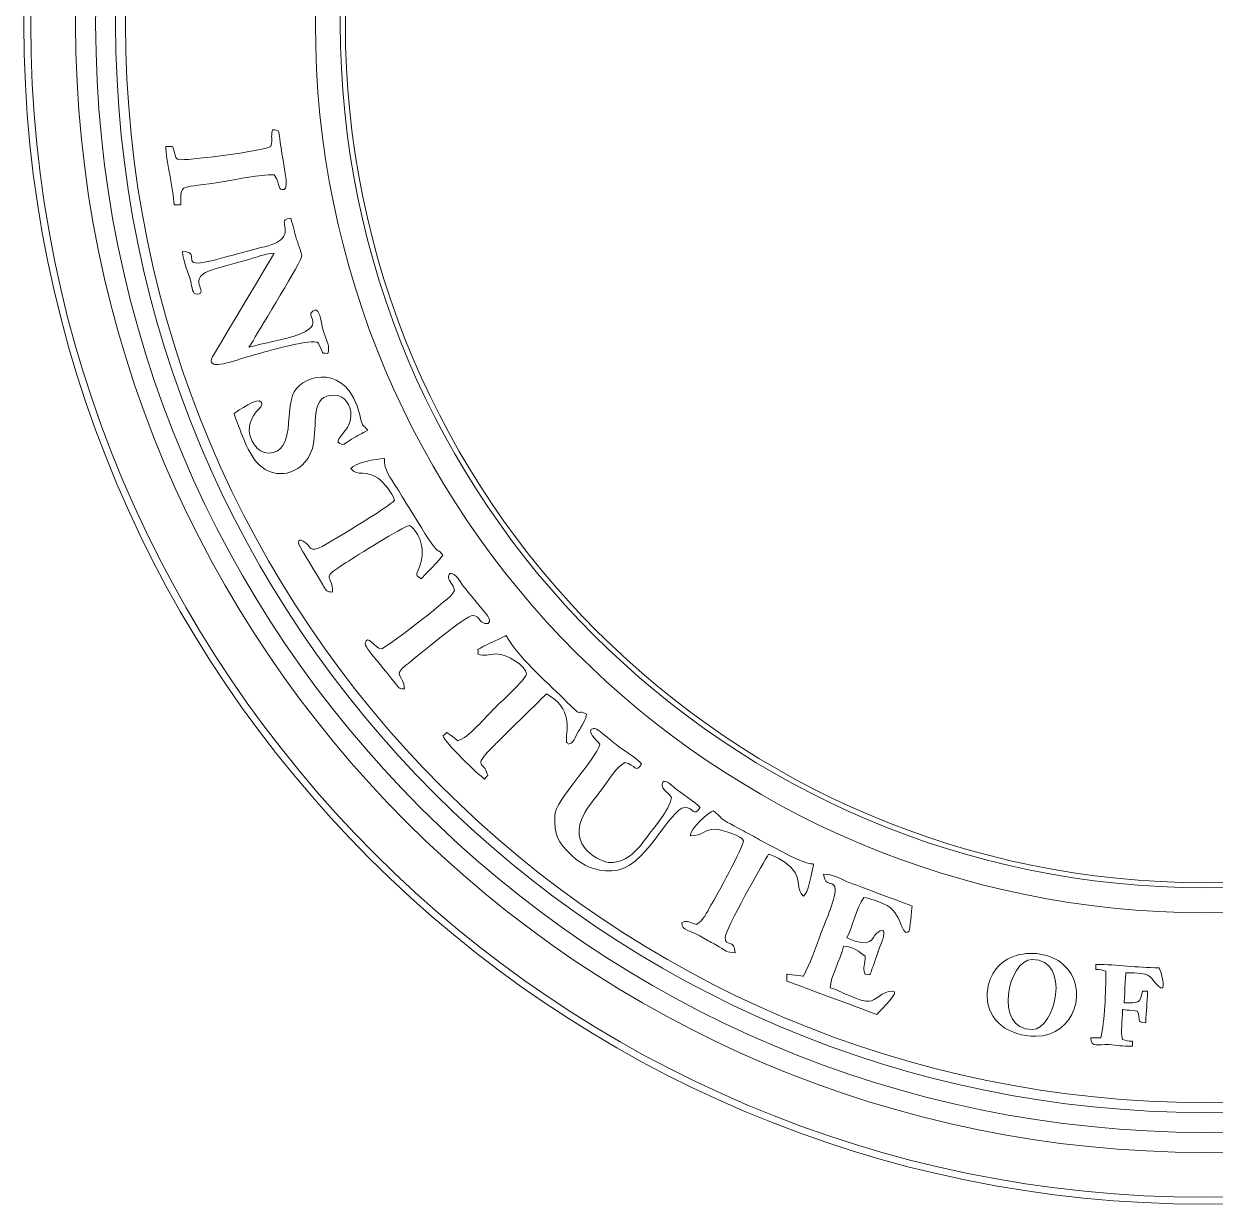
# Model space of a CAD drawing. Header units: inches. Extents: x 6 to 146, y 0 to 34.
# Drawn here: x 56.6 to 72.89, y 1.41 to 17.55 of the extents above; entities that cross this region are included whole.
import ezdxf

# ---------------------------------------------------------------- set-up
doc = ezdxf.new("R2010")
doc.units = ezdxf.units.IN
doc.header["$MEASUREMENT"] = 0
doc.layers.add('cut', color=6, linetype='Continuous', lineweight=0)
doc.layers.add('etch', color=1, linetype='Continuous', lineweight=0)

msp = doc.modelspace()

# ---------------------------------------------------------------- linework, layer by layer
at = {"layer": 'cut'}
for radius in [16.144, 11.747]:
    msp.add_circle((72.741, 17.55), radius, dxfattribs=at)
at = {"layer": 'etch'}
for radius in [16.05, 15.436, 15.162, 14.889, 14.753, 12.157, 11.816]:
    msp.add_circle((72.741, 17.55), radius, dxfattribs=at)
at = {"layer": 'etch', "lineweight": 9}
for points, knots in [([(59.998, 16.101), (59.998, 16.101), (59.969, 15.977), (60.004, 15.998), (59.975, 15.873)], [0.8461538, 0.8461538, 0.8461538, 0.8461538, 0.8461539, 1, 1, 1, 1]), ([(60.093, 16.014), (60.093, 16.014), (60.075, 16.099), (60.09, 16.094), (59.998, 16.101)], [0.76923077, 0.76923077, 0.76923077, 0.76923077, 0.76923078, 0.84615385, 0.84615385, 0.84615385, 0.84615385]), ([(60.114, 15.852), (60.114, 15.852), (60.106, 15.909), (60.103, 15.965), (60.093, 16.014)], [0.69230769, 0.69230769, 0.69230769, 0.69230769, 0.6923077, 0.76923077, 0.76923077, 0.76923077, 0.76923077]), ([(58.657, 15.788), (58.657, 15.788), (58.619, 15.891), (58.67, 15.87), (58.537, 15.873)], [0.15384615, 0.15384615, 0.15384615, 0.15384615, 0.15384616, 0.23076923, 0.23076923, 0.23076923, 0.23076923]), ([(58.537, 15.873), (58.537, 15.873), (58.537, 15.707), (58.646, 15.283), (58.651, 15.074)], [0.23076923, 0.23076923, 0.23076923, 0.23076923, 0.23076924, 0.30769231, 0.30769231, 0.30769231, 0.30769231]), ([(60.155, 15.285), (60.155, 15.285), (60.232, 15.294), (60.138, 15.669), (60.114, 15.852)], [0.61538462, 0.61538462, 0.61538462, 0.61538462, 0.61538463, 0.69230769, 0.69230769, 0.69230769, 0.69230769]), ([(58.742, 15.691), (58.742, 15.691), (58.664, 15.691), (58.674, 15.741), (58.657, 15.788)], [0.07692308, 0.07692308, 0.07692308, 0.07692308, 0.07692309, 0.15384615, 0.15384615, 0.15384615, 0.15384615]), ([(59.336, 15.394), (59.336, 15.394), (59.529, 15.427), (59.816, 15.485), (60.021, 15.485)], [0.46153846, 0.46153846, 0.46153846, 0.46153846, 0.46153847, 0.53846154, 0.53846154, 0.53846154, 0.53846154]), ([(60.021, 15.485), (60.021, 15.485), (60.119, 15.339), (60.061, 15.273), (60.155, 15.285)], [0.53846154, 0.53846154, 0.53846154, 0.53846154, 0.53846155, 0.61538462, 0.61538462, 0.61538462, 0.61538462]), ([(58.742, 15.074), (58.742, 15.074), (58.742, 15.388), (58.719, 15.287), (59.336, 15.394)], [0.38461538, 0.38461538, 0.38461538, 0.38461538, 0.38461539, 0.46153846, 0.46153846, 0.46153846, 0.46153846]), ([(58.651, 15.074), (58.651, 15.074), (58.651, 15.074), (58.742, 15.074), (58.742, 15.074)], [0.30769231, 0.30769231, 0.30769231, 0.30769231, 0.30769232, 0.38461538, 0.38461538, 0.38461538, 0.38461538]), ([(60.249, 14.891), (60.249, 14.891), (60.029, 14.873), (60.314, 14.715), (60.058, 14.557)], [0.24, 0.24, 0.24, 0.24, 0.24000001, 0.28, 0.28, 0.28, 0.28]), ([(60.289, 14.748), (60.289, 14.748), (60.278, 14.795), (60.262, 14.836), (60.249, 14.891)], [0.2, 0.2, 0.2, 0.2, 0.20000001, 0.24, 0.24, 0.24, 0.24]), ([(60.32, 14.62), (60.32, 14.62), (60.302, 14.678), (60.305, 14.681), (60.289, 14.748)], [0.16, 0.16, 0.16, 0.16, 0.16000001, 0.2, 0.2, 0.2, 0.2]), ([(60.058, 14.557), (60.058, 14.557), (60.002, 14.522), (59.786, 14.479), (59.704, 14.455)], [0.28, 0.28, 0.28, 0.28, 0.28000001, 0.32, 0.32, 0.32, 0.32]), ([(60.398, 14.382), (60.398, 14.382), (60.395, 14.421), (60.333, 14.58), (60.32, 14.62)], [0.12, 0.12, 0.12, 0.12, 0.12000001, 0.16, 0.16, 0.16, 0.16]), ([(59.346, 14.357), (59.346, 14.357), (58.594, 14.144), (59.087, 14.428), (58.765, 14.435)], [0.36, 0.36, 0.36, 0.36, 0.36000001, 0.4, 0.4, 0.4, 0.4]), ([(58.765, 14.435), (58.765, 14.435), (58.777, 14.291), (58.846, 14.156), (58.879, 14.024)], [0.4, 0.4, 0.4, 0.4, 0.40000001, 0.44, 0.44, 0.44, 0.44]), ([(60.021, 14.412), (60.021, 14.412), (60.021, 14.412), (59.166, 12.978), (59.166, 12.978)], [0.6, 0.6, 0.6, 0.6, 0.60000001, 0.64, 0.64, 0.64, 0.64]), ([(59.19, 14.192), (59.19, 14.192), (59.19, 14.192), (59.724, 14.343), (59.724, 14.343)], [0.52, 0.52, 0.52, 0.52, 0.52000001, 0.56, 0.56, 0.56, 0.56]), ([(59.704, 14.455), (59.704, 14.455), (59.588, 14.421), (59.477, 14.394), (59.346, 14.357)], [0.32, 0.32, 0.32, 0.32, 0.32000001, 0.36, 0.36, 0.36, 0.36]), ([(59.724, 14.343), (59.724, 14.343), (59.819, 14.368), (59.908, 14.409), (60.021, 14.412)], [0.56, 0.56, 0.56, 0.56, 0.56000001, 0.6, 0.6, 0.6, 0.6]), ([(59.74, 13.231), (59.74, 13.231), (59.828, 13.387), (60.404, 14.313), (60.398, 14.382)], [0.08, 0.08, 0.08, 0.08, 0.08000001, 0.12, 0.12, 0.12, 0.12]), ([(58.968, 13.853), (58.968, 13.853), (59.142, 13.872), (58.795, 14.074), (59.19, 14.192)], [0.48, 0.48, 0.48, 0.48, 0.48000001, 0.52, 0.52, 0.52, 0.52]), ([(58.879, 14.024), (58.879, 14.024), (58.896, 13.953), (58.901, 13.846), (58.968, 13.853)], [0.44, 0.44, 0.44, 0.44, 0.44000001, 0.48, 0.48, 0.48, 0.48]), ([(60.592, 13.636), (60.592, 13.636), (60.355, 13.572), (60.85, 13.422), (60.181, 13.247)], [0.88, 0.88, 0.88, 0.88, 0.88000001, 0.92, 0.92, 0.92, 0.92]), ([(60.698, 13.33), (60.698, 13.33), (60.648, 13.495), (60.665, 13.582), (60.592, 13.636)], [0.84, 0.84, 0.84, 0.84, 0.84000001, 0.88, 0.88, 0.88, 0.88]), ([(60.181, 13.247), (60.181, 13.247), (60.181, 13.247), (59.675, 13.129), (59.675, 13.129)], [0.92, 0.92, 0.92, 0.92, 0.92000001, 1, 1, 1, 1]), ([(59.692, 13.006), (59.692, 13.006), (59.906, 13.067), (60.365, 13.202), (60.569, 13.202), (60.569, 13.202), (60.635, 13.202), (60.626, 13.171), (60.652, 13.125)], [0.68, 0.68, 0.68, 0.68, 0.68000001, 0.72, 0.72, 0.72, 0.72000001, 0.76, 0.76, 0.76, 0.76]), ([(59.707, 13.173), (59.707, 13.173), (59.722, 13.197), (59.726, 13.206), (59.74, 13.231)], [0.04, 0.04, 0.04, 0.04, 0.04000001, 0.08, 0.08, 0.08, 0.08]), ([(60.752, 13.042), (60.752, 13.042), (60.793, 13.128), (60.729, 13.224), (60.698, 13.33)], [0.8, 0.8, 0.8, 0.8, 0.80000001, 0.84, 0.84, 0.84, 0.84]), ([(60.652, 13.125), (60.652, 13.125), (60.714, 13.02), (60.641, 13.054), (60.752, 13.042)], [0.76, 0.76, 0.76, 0.76, 0.76000001, 0.8, 0.8, 0.8, 0.8]), ([(59.166, 12.978), (59.166, 12.978), (59.104, 12.794), (59.486, 12.948), (59.692, 13.006)], [0.64, 0.64, 0.64, 0.64, 0.64000001, 0.68, 0.68, 0.68, 0.68]), ([(61.19, 12.202), (61.19, 12.202), (61.024, 12.906), (60.432, 12.763), (60.295, 12.517)], [0.73333333, 0.73333333, 0.73333333, 0.73333333, 0.73333334, 0.8, 0.8, 0.8, 0.8]), ([(59.847, 12.373), (59.847, 12.373), (59.805, 12.462), (59.516, 12.249), (59.473, 12.22)], [0.06666667, 0.06666667, 0.06666667, 0.06666667, 0.06666668, 0.13333333, 0.13333333, 0.13333333, 0.13333333]), ([(60.295, 12.517), (60.295, 12.517), (60.156, 12.267), (60.322, 11.696), (59.949, 11.679)], [0.8, 0.8, 0.8, 0.8, 0.80000001, 0.86666667, 0.86666667, 0.86666667, 0.86666667]), ([(60.563, 11.837), (60.563, 11.837), (60.605, 12.142), (60.522, 12.471), (60.843, 12.471)], [0.33333333, 0.33333333, 0.33333333, 0.33333333, 0.33333334, 0.4, 0.4, 0.4, 0.4]), ([(60.843, 12.471), (60.843, 12.471), (60.981, 12.471), (61.071, 12.33), (61.071, 12.197)], [0.4, 0.4, 0.4, 0.4, 0.40000001, 0.46666667, 0.46666667, 0.46666667, 0.46666667]), ([(59.473, 12.22), (59.473, 12.22), (59.49, 12.146), (59.54, 12.032), (59.571, 11.953)], [0.13333333, 0.13333333, 0.13333333, 0.13333333, 0.13333334, 0.2, 0.2, 0.2, 0.2]), ([(61.071, 12.197), (61.071, 12.197), (61.071, 12.01), (60.919, 11.946), (60.889, 11.832)], [0.46666667, 0.46666667, 0.46666667, 0.46666667, 0.46666668, 0.53333333, 0.53333333, 0.53333333, 0.53333333]), ([(61.3, 11.992), (61.3, 11.992), (61.236, 12.079), (61.24, 11.99), (61.19, 12.202)], [0.66666667, 0.66666667, 0.66666667, 0.66666667, 0.66666668, 0.73333333, 0.73333333, 0.73333333, 0.73333333]), ([(59.571, 11.953), (59.571, 11.953), (59.652, 11.745), (59.781, 11.398), (60.112, 11.398)], [0.2, 0.2, 0.2, 0.2, 0.20000001, 0.26666667, 0.26666667, 0.26666667, 0.26666667]), ([(59.949, 11.679), (59.949, 11.679), (59.78, 11.671), (59.678, 11.883), (59.678, 11.992)], [0.8666667, 0.8666667, 0.8666667, 0.8666667, 0.8666667, 1, 1, 1, 1]), ([(61.079, 11.869), (61.079, 11.869), (61.164, 11.917), (61.219, 11.949), (61.3, 11.992)], [0.6, 0.6, 0.6, 0.6, 0.60000001, 0.66666667, 0.66666667, 0.66666667, 0.66666667]), ([(60.112, 11.398), (60.112, 11.398), (60.335, 11.398), (60.528, 11.578), (60.563, 11.837)], [0.26666667, 0.26666667, 0.26666667, 0.26666667, 0.26666668, 0.33333333, 0.33333333, 0.33333333, 0.33333333]), ([(60.889, 11.832), (60.889, 11.832), (60.972, 11.762), (60.974, 11.81), (61.079, 11.869)], [0.53333333, 0.53333333, 0.53333333, 0.53333333, 0.53333334, 0.6, 0.6, 0.6, 0.6]), ([(61.528, 11.603), (61.528, 11.603), (61.407, 11.603), (61.13, 11.547), (61.071, 11.466)], [0.8823529, 0.8823529, 0.8823529, 0.8823529, 0.882353, 1, 1, 1, 1]), ([(61.706, 11.188), (61.706, 11.188), (61.596, 11.363), (61.528, 11.434), (61.528, 11.603)], [0.82352941, 0.82352941, 0.82352941, 0.82352941, 0.82352942, 0.88235294, 0.88235294, 0.88235294, 0.88235294]), ([(61.441, 11.334), (61.441, 11.334), (61.522, 11.272), (61.637, 11.139), (61.665, 11.033)], [0.05882353, 0.05882353, 0.05882353, 0.05882353, 0.05882354, 0.11764706, 0.11764706, 0.11764706, 0.11764706]), ([(62.099, 10.553), (62.099, 10.553), (62.099, 10.553), (61.706, 11.188), (61.706, 11.188)], [0.76470588, 0.76470588, 0.76470588, 0.76470588, 0.76470589, 0.82352941, 0.82352941, 0.82352941, 0.82352941]), ([(61.665, 11.033), (61.665, 11.033), (61.614, 10.957), (60.686, 10.393), (60.611, 10.372)], [0.11764706, 0.11764706, 0.11764706, 0.11764706, 0.11764707, 0.17647059, 0.17647059, 0.17647059, 0.17647059]), ([(61.007, 10.183), (61.007, 10.183), (61.14, 10.269), (61.767, 10.666), (61.871, 10.69)], [0.47058824, 0.47058824, 0.47058824, 0.47058824, 0.47058825, 0.52941176, 0.52941176, 0.52941176, 0.52941176]), ([(61.871, 10.69), (61.871, 10.69), (62.012, 10.586), (62.106, 10.356), (61.999, 10.102)], [0.52941176, 0.52941176, 0.52941176, 0.52941176, 0.52941177, 0.58823529, 0.58823529, 0.58823529, 0.58823529]), ([(60.446, 10.458), (60.446, 10.458), (60.363, 10.516), (60.301, 10.498), (60.413, 10.329)], [0.23529412, 0.23529412, 0.23529412, 0.23529412, 0.23529413, 0.29411765, 0.29411765, 0.29411765, 0.29411765]), ([(60.611, 10.372), (60.611, 10.372), (60.498, 10.341), (60.518, 10.408), (60.446, 10.458)], [0.17647059, 0.17647059, 0.17647059, 0.17647059, 0.1764706, 0.23529412, 0.23529412, 0.23529412, 0.23529412]), ([(62.327, 10.279), (62.327, 10.279), (62.237, 10.414), (62.313, 10.228), (62.099, 10.553)], [0.70588235, 0.70588235, 0.70588235, 0.70588235, 0.70588236, 0.76470588, 0.76470588, 0.76470588, 0.76470588]), ([(60.413, 10.329), (60.413, 10.329), (60.413, 10.329), (60.697, 9.859), (60.697, 9.859)], [0.29411765, 0.29411765, 0.29411765, 0.29411765, 0.29411766, 0.35294118, 0.35294118, 0.35294118, 0.35294118]), ([(62.03, 9.96), (62.03, 9.96), (62.05, 9.974), (62.31, 10.254), (62.327, 10.279)], [0.64705882, 0.64705882, 0.64705882, 0.64705882, 0.64705883, 0.70588235, 0.70588235, 0.70588235, 0.70588235]), ([(60.82, 9.777), (60.82, 9.777), (60.82, 10.036), (60.63, 9.941), (61.007, 10.183)], [0.41176471, 0.41176471, 0.41176471, 0.41176471, 0.41176472, 0.47058824, 0.47058824, 0.47058824, 0.47058824]), ([(61.999, 10.102), (61.999, 10.102), (61.959, 10.007), (61.956, 10.009), (62.03, 9.96)], [0.58823529, 0.58823529, 0.58823529, 0.58823529, 0.5882353, 0.64705882, 0.64705882, 0.64705882, 0.64705882]), ([(62.513, 9.99), (62.513, 9.99), (62.467, 10.035), (62.398, 10.066), (62.406, 9.971)], [0.8125, 0.8125, 0.8125, 0.8125, 0.81250001, 0.875, 0.875, 0.875, 0.875]), ([(62.406, 9.971), (62.406, 9.971), (62.41, 9.925), (62.466, 9.89), (62.487, 9.8)], [0.875, 0.875, 0.875, 0.875, 0.875, 1, 1, 1, 1]), ([(62.621, 9.842), (62.621, 9.842), (62.6, 9.87), (62.532, 9.971), (62.513, 9.99)], [0.75, 0.75, 0.75, 0.75, 0.75000001, 0.8125, 0.8125, 0.8125, 0.8125]), ([(60.697, 9.859), (60.697, 9.859), (60.738, 9.79), (60.728, 9.785), (60.82, 9.777)], [0.35294118, 0.35294118, 0.35294118, 0.35294118, 0.35294119, 0.41176471, 0.41176471, 0.41176471, 0.41176471]), ([(62.941, 9.449), (62.941, 9.449), (62.941, 9.449), (62.621, 9.842), (62.621, 9.842)], [0.6875, 0.6875, 0.6875, 0.6875, 0.68750001, 0.75, 0.75, 0.75, 0.75]), ([(62.45, 9.745), (62.45, 9.745), (62.364, 9.641), (61.534, 9.001), (61.482, 9.001)], [0.0625, 0.0625, 0.0625, 0.0625, 0.06250001, 0.125, 0.125, 0.125, 0.125]), ([(61.821, 8.776), (61.821, 8.776), (62.003, 8.918), (62.635, 9.457), (62.738, 9.457), (62.738, 9.457), (62.816, 9.457), (62.816, 9.389), (62.875, 9.36)], [0.5, 0.5, 0.5, 0.5, 0.5, 0.5625, 0.5625, 0.5625, 0.5625, 0.625, 0.625, 0.625, 0.625]), ([(62.875, 9.36), (62.875, 9.36), (62.955, 9.32), (62.993, 9.37), (62.941, 9.449)], [0.625, 0.625, 0.625, 0.625, 0.62500001, 0.6875, 0.6875, 0.6875, 0.6875]), ([(61.482, 9.001), (61.482, 9.001), (61.408, 9.001), (61.284, 9.219), (61.265, 9.073)], [0.125, 0.125, 0.125, 0.125, 0.12500001, 0.1875, 0.1875, 0.1875, 0.1875]), ([(63.195, 9.183), (63.195, 9.183), (63.195, 9.183), (62.868, 9.03), (62.868, 9.03)], [0.84210526, 0.84210526, 0.84210526, 0.84210526, 0.84210527, 0.89473684, 0.89473684, 0.89473684, 0.89473684]), ([(63.977, 8.321), (63.977, 8.321), (63.735, 8.563), (63.348, 8.894), (63.195, 9.183)], [0.78947368, 0.78947368, 0.78947368, 0.78947368, 0.78947369, 0.84210526, 0.84210526, 0.84210526, 0.84210526]), ([(61.265, 9.073), (61.265, 9.073), (61.26, 9.031), (61.383, 8.895), (61.421, 8.848)], [0.1875, 0.1875, 0.1875, 0.1875, 0.18750001, 0.25, 0.25, 0.25, 0.25]), ([(62.868, 9.03), (62.868, 9.03), (62.778, 8.966), (62.818, 9.037), (62.807, 8.932)], [0.8947368, 0.8947368, 0.8947368, 0.8947368, 0.8947369, 1, 1, 1, 1]), ([(61.421, 8.848), (61.421, 8.848), (61.421, 8.848), (61.726, 8.468), (61.726, 8.468)], [0.25, 0.25, 0.25, 0.25, 0.25000001, 0.3125, 0.3125, 0.3125, 0.3125]), ([(62.807, 8.932), (62.896, 8.889), (62.946, 8.932), (63.058, 8.932), (63.058, 8.932), (63.209, 8.932), (63.469, 8.762), (63.469, 8.658)], [0, 0, 0, 0, 0.0526316, 0.0526316, 0.0526316, 0.0526316, 0.1052632, 0.1052632, 0.1052632, 0.1052632]), ([(61.802, 8.453), (61.802, 8.453), (61.798, 8.647), (61.633, 8.631), (61.821, 8.776)], [0.4375, 0.4375, 0.4375, 0.4375, 0.43750001, 0.5, 0.5, 0.5, 0.5]), ([(63.469, 8.658), (63.469, 8.658), (63.469, 8.592), (63.097, 8.252), (63.029, 8.184)], [0.10526316, 0.10526316, 0.10526316, 0.10526316, 0.10526317, 0.15789474, 0.15789474, 0.15789474, 0.15789474]), ([(61.726, 8.468), (61.726, 8.468), (61.731, 8.466), (61.738, 8.464), (61.743, 8.462)], [0.3125, 0.3125, 0.3125, 0.3125, 0.31250001, 0.375, 0.375, 0.375, 0.375]), ([(61.743, 8.462), (61.743, 8.462), (61.777, 8.449), (61.763, 8.453), (61.802, 8.453)], [0.375, 0.375, 0.375, 0.375, 0.37500001, 0.4375, 0.4375, 0.4375, 0.4375]), ([(63.041, 7.693), (63.041, 7.693), (63.041, 7.693), (63.743, 8.384), (63.743, 8.384)], [0.47368421, 0.47368421, 0.47368421, 0.47368421, 0.47368422, 0.52631579, 0.52631579, 0.52631579, 0.52631579]), ([(63.743, 8.384), (63.743, 8.384), (64.108, 8.191), (64.017, 7.891), (64.017, 7.768), (64.017, 7.768), (64.017, 7.68), (64.01, 7.759), (64.04, 7.699)], [0.5263158, 0.5263158, 0.5263158, 0.5263158, 0.5263158, 0.5789474, 0.5789474, 0.5789474, 0.5789474, 0.6315789, 0.6315789, 0.6315789, 0.6315789]), ([(64.291, 8.11), (64.291, 8.11), (64.12, 8.192), (64.283, 8.015), (63.977, 8.321)], [0.73684211, 0.73684211, 0.73684211, 0.73684211, 0.73684212, 0.78947368, 0.78947368, 0.78947368, 0.78947368]), ([(63.029, 8.184), (63.029, 8.184), (62.919, 8.074), (62.672, 7.782), (62.533, 7.745)], [0.15789474, 0.15789474, 0.15789474, 0.15789474, 0.15789475, 0.21052632, 0.21052632, 0.21052632, 0.21052632]), ([(64.184, 7.874), (64.184, 7.874), (64.221, 7.942), (64.285, 8.034), (64.291, 8.11)], [0.68421053, 0.68421053, 0.68421053, 0.68421053, 0.68421054, 0.73684211, 0.73684211, 0.73684211, 0.73684211]), ([(62.428, 7.826), (62.428, 7.826), (62.337, 7.879), (62.419, 7.865), (62.327, 7.813)], [0.26315789, 0.26315789, 0.26315789, 0.26315789, 0.2631579, 0.31578947, 0.31578947, 0.31578947, 0.31578947]), ([(62.533, 7.745), (62.533, 7.745), (62.484, 7.777), (62.482, 7.794), (62.428, 7.826)], [0.21052632, 0.21052632, 0.21052632, 0.21052632, 0.21052633, 0.26315789, 0.26315789, 0.26315789, 0.26315789]), ([(64.04, 7.699), (64.04, 7.699), (64.117, 7.72), (64.1, 7.721), (64.184, 7.874)], [0.63157895, 0.63157895, 0.63157895, 0.63157895, 0.63157896, 0.68421053, 0.68421053, 0.68421053, 0.68421053]), ([(64.386, 7.912), (64.386, 7.912), (64.269, 7.886), (64.442, 7.746), (64.474, 7.699)], [0.9, 0.9, 0.9, 0.9, 0.9, 1, 1, 1, 1]), ([(64.608, 7.764), (64.608, 7.764), (64.511, 7.836), (64.436, 7.923), (64.386, 7.912)], [0.85, 0.85, 0.85, 0.85, 0.85000001, 0.9, 0.9, 0.9, 0.9]), ([(62.327, 7.813), (62.327, 7.813), (62.35, 7.727), (62.811, 7.278), (62.898, 7.22)], [0.31578947, 0.31578947, 0.31578947, 0.31578947, 0.31578948, 0.36842105, 0.36842105, 0.36842105, 0.36842105]), ([(62.926, 7.316), (62.926, 7.316), (62.876, 7.461), (62.723, 7.376), (63.041, 7.693)], [0.42105263, 0.42105263, 0.42105263, 0.42105263, 0.42105264, 0.47368421, 0.47368421, 0.47368421, 0.47368421]), ([(64.474, 7.699), (64.423, 7.482), (63.857, 6.929), (63.857, 6.717), (63.857, 6.717), (63.857, 6.456), (63.884, 6.367), (64.091, 6.175)], [0, 0, 0, 0, 0.05, 0.05, 0.05, 0.05, 0.1, 0.1, 0.1, 0.1]), ([(64.721, 7.673), (64.721, 7.673), (64.677, 7.708), (64.656, 7.728), (64.608, 7.764)], [0.8, 0.8, 0.8, 0.8, 0.80000001, 0.85, 0.85, 0.85, 0.85]), ([(64.829, 7.598), (64.829, 7.598), (64.785, 7.63), (64.761, 7.642), (64.721, 7.673)], [0.75, 0.75, 0.75, 0.75, 0.75000001, 0.8, 0.8, 0.8, 0.8]), ([(65.045, 7.425), (65.045, 7.425), (65.003, 7.486), (64.901, 7.546), (64.829, 7.598)], [0.7, 0.7, 0.7, 0.7, 0.70000001, 0.75, 0.75, 0.75, 0.75]), ([(64.529, 7.119), (64.529, 7.119), (64.622, 7.255), (64.688, 7.362), (64.816, 7.448)], [0.6, 0.6, 0.6, 0.6, 0.60000001, 0.65, 0.65, 0.65, 0.65]), ([(64.816, 7.448), (64.816, 7.448), (64.97, 7.412), (64.955, 7.296), (65.045, 7.425)], [0.65, 0.65, 0.65, 0.65, 0.65000001, 0.7, 0.7, 0.7, 0.7]), ([(62.898, 7.22), (62.898, 7.22), (62.951, 7.299), (62.951, 7.242), (62.926, 7.316)], [0.36842105, 0.36842105, 0.36842105, 0.36842105, 0.36842106, 0.42105263, 0.42105263, 0.42105263, 0.42105263]), ([(65.496, 7.1), (65.496, 7.1), (65.454, 7.136), (65.342, 7.251), (65.326, 7.151)], [0.3, 0.3, 0.3, 0.3, 0.30000001, 0.35, 0.35, 0.35, 0.35]), ([(64.269, 6.762), (64.269, 6.762), (64.342, 6.886), (64.442, 6.993), (64.529, 7.119)], [0.55, 0.55, 0.55, 0.55, 0.55000001, 0.6, 0.6, 0.6, 0.6]), ([(65.326, 7.151), (65.326, 7.151), (65.315, 7.087), (65.422, 7.018), (65.456, 6.968)], [0.35, 0.35, 0.35, 0.35, 0.35000001, 0.4, 0.4, 0.4, 0.4]), ([(65.844, 6.831), (65.844, 6.831), (65.792, 6.902), (65.584, 7.026), (65.496, 7.1)], [0.25, 0.25, 0.25, 0.25, 0.25000001, 0.3, 0.3, 0.3, 0.3]), ([(65.456, 6.968), (65.456, 6.968), (65.411, 6.778), (65.241, 6.591), (65.133, 6.447)], [0.4, 0.4, 0.4, 0.4, 0.40000001, 0.45, 0.45, 0.45, 0.45]), ([(65.133, 6.447), (65.133, 6.447), (65.014, 6.288), (64.868, 6.078), (64.611, 6.078), (64.611, 6.078), (64.501, 6.078), (63.994, 6.295), (64.269, 6.762)], [0.45, 0.45, 0.45, 0.45, 0.45, 0.5, 0.5, 0.5, 0.5, 0.55, 0.55, 0.55, 0.55]), ([(64.634, 5.964), (64.634, 5.964), (65.098, 5.964), (65.427, 6.831), (65.638, 6.831)], [0.15, 0.15, 0.15, 0.15, 0.15000001, 0.2, 0.2, 0.2, 0.2]), ([(65.638, 6.831), (65.638, 6.831), (65.762, 6.831), (65.749, 6.696), (65.844, 6.831)], [0.2, 0.2, 0.2, 0.2, 0.20000001, 0.25, 0.25, 0.25, 0.25]), ([(66.026, 6.786), (66.026, 6.786), (65.962, 6.769), (65.716, 6.555), (65.707, 6.443)], [0.8947368, 0.8947368, 0.8947368, 0.8947368, 0.8947369, 1, 1, 1, 1]), ([(66.437, 6.512), (66.437, 6.512), (66.03, 6.722), (66.174, 6.677), (66.026, 6.786)], [0.84210526, 0.84210526, 0.84210526, 0.84210526, 0.84210527, 0.89473684, 0.89473684, 0.89473684, 0.89473684]), ([(65.707, 6.443), (65.891, 6.443), (65.902, 6.535), (66.049, 6.535), (66.049, 6.535), (66.14, 6.535), (66.437, 6.435), (66.437, 6.375)], [0, 0, 0, 0, 0.0526316, 0.0526316, 0.0526316, 0.0526316, 0.1052632, 0.1052632, 0.1052632, 0.1052632]), ([(66.437, 6.375), (66.437, 6.375), (66.437, 6.292), (66.063, 5.609), (65.994, 5.494)], [0.10526316, 0.10526316, 0.10526316, 0.10526316, 0.10526317, 0.15789474, 0.15789474, 0.15789474, 0.15789474]), ([(66.658, 6.39), (66.658, 6.39), (66.576, 6.437), (66.519, 6.469), (66.437, 6.512)], [0.78947368, 0.78947368, 0.78947368, 0.78947368, 0.78947369, 0.84210526, 0.84210526, 0.84210526, 0.84210526]), ([(67.092, 6.162), (67.092, 6.162), (67.092, 6.162), (66.658, 6.39), (66.658, 6.39)], [0.73684211, 0.73684211, 0.73684211, 0.73684211, 0.73684212, 0.78947368, 0.78947368, 0.78947368, 0.78947368]), ([(66.186, 5.051), (66.186, 5.051), (66.186, 5.155), (66.727, 6.113), (66.78, 6.192)], [0.47368421, 0.47368421, 0.47368421, 0.47368421, 0.47368422, 0.52631579, 0.52631579, 0.52631579, 0.52631579]), ([(66.78, 6.192), (66.78, 6.192), (66.89, 6.167), (67.038, 6.07), (67.106, 5.993)], [0.52631579, 0.52631579, 0.52631579, 0.52631579, 0.5263158, 0.57894737, 0.57894737, 0.57894737, 0.57894737]), ([(64.091, 6.175), (64.091, 6.175), (64.254, 6.022), (64.405, 5.964), (64.634, 5.964)], [0.1, 0.1, 0.1, 0.1, 0.10000001, 0.15, 0.15, 0.15, 0.15]), ([(67.382, 5.984), (67.382, 5.984), (67.409, 6.126), (67.435, 5.988), (67.092, 6.162)], [0.68421053, 0.68421053, 0.68421053, 0.68421053, 0.68421054, 0.73684211, 0.73684211, 0.73684211, 0.73684211]), ([(67.106, 5.993), (67.106, 5.993), (67.228, 5.856), (67.153, 5.7), (67.259, 5.621)], [0.57894737, 0.57894737, 0.57894737, 0.57894737, 0.57894738, 0.63157895, 0.63157895, 0.63157895, 0.63157895]), ([(67.259, 5.621), (67.259, 5.621), (67.323, 5.668), (67.364, 5.891), (67.382, 5.984)], [0.63157895, 0.63157895, 0.63157895, 0.63157895, 0.63157896, 0.68421053, 0.68421053, 0.68421053, 0.68421053]), ([(67.847, 5.82), (67.847, 5.82), (67.741, 5.865), (67.672, 5.918), (67.533, 5.918)], [0.875, 0.875, 0.875, 0.875, 0.87500001, 0.91666667, 0.91666667, 0.91666667, 0.91666667]), ([(67.533, 5.918), (67.533, 5.918), (67.549, 5.733), (67.693, 5.841), (67.693, 5.713)], [0.91666667, 0.91666667, 0.91666667, 0.91666667, 0.91666668, 1, 1, 1, 1]), ([(68.744, 5.484), (68.744, 5.484), (68.744, 5.484), (67.847, 5.82), (67.847, 5.82)], [0.83333333, 0.83333333, 0.83333333, 0.83333333, 0.83333334, 0.875, 0.875, 0.875, 0.875]), ([(67.853, 5.051), (67.853, 5.051), (67.932, 5.214), (67.988, 5.459), (68.082, 5.599)], [0.66666667, 0.66666667, 0.66666667, 0.66666667, 0.66666668, 0.70833333, 0.70833333, 0.70833333, 0.70833333]), ([(68.082, 5.599), (68.082, 5.599), (68.176, 5.591), (68.288, 5.54), (68.36, 5.511)], [0.70833333, 0.70833333, 0.70833333, 0.70833333, 0.70833334, 0.75, 0.75, 0.75, 0.75]), ([(65.994, 5.494), (65.994, 5.494), (65.926, 5.38), (65.903, 5.304), (65.798, 5.233)], [0.15789474, 0.15789474, 0.15789474, 0.15789474, 0.15789475, 0.21052632, 0.21052632, 0.21052632, 0.21052632]), ([(68.36, 5.511), (68.36, 5.511), (68.617, 5.41), (68.594, 5.033), (68.702, 5.14)], [0.75, 0.75, 0.75, 0.75, 0.75000001, 0.79166667, 0.79166667, 0.79166667, 0.79166667]), ([(68.702, 5.14), (68.702, 5.14), (68.721, 5.16), (68.73, 5.424), (68.744, 5.484)], [0.79166667, 0.79166667, 0.79166667, 0.79166667, 0.79166668, 0.83333333, 0.83333333, 0.83333333, 0.83333333]), ([(65.798, 5.233), (65.798, 5.233), (65.71, 5.254), (65.674, 5.295), (65.593, 5.256)], [0.21052632, 0.21052632, 0.21052632, 0.21052632, 0.21052633, 0.26315789, 0.26315789, 0.26315789, 0.26315789]), ([(65.593, 5.256), (65.593, 5.256), (65.606, 5.136), (65.663, 5.186), (65.931, 5.023)], [0.26315789, 0.26315789, 0.26315789, 0.26315789, 0.2631579, 0.31578947, 0.31578947, 0.31578947, 0.31578947]), ([(66.323, 4.845), (66.323, 4.845), (66.319, 5.039), (66.186, 4.92), (66.186, 5.051)], [0.42105263, 0.42105263, 0.42105263, 0.42105263, 0.42105264, 0.47368421, 0.47368421, 0.47368421, 0.47368421]), ([(67.491, 5.093), (67.491, 5.093), (67.416, 4.89), (67.354, 4.704), (67.259, 4.525)], [0.04166667, 0.04166667, 0.04166667, 0.04166667, 0.04166668, 0.08333333, 0.08333333, 0.08333333, 0.08333333]), ([(68.256, 5.108), (68.256, 5.108), (68.197, 5.055), (68.196, 4.886), (67.853, 5.051)], [0.625, 0.625, 0.625, 0.625, 0.62500001, 0.66666667, 0.66666667, 0.66666667, 0.66666667]), ([(68.32, 4.973), (68.32, 4.973), (68.416, 5.199), (68.318, 5.165), (68.256, 5.108)], [0.58333333, 0.58333333, 0.58333333, 0.58333333, 0.58333334, 0.625, 0.625, 0.625, 0.625]), ([(65.931, 5.023), (65.931, 5.023), (65.994, 4.985), (66.042, 4.967), (66.108, 4.927)], [0.31578947, 0.31578947, 0.31578947, 0.31578947, 0.31578948, 0.36842105, 0.36842105, 0.36842105, 0.36842105]), ([(66.108, 4.927), (66.108, 4.927), (66.189, 4.877), (66.205, 4.848), (66.323, 4.845)], [0.36842105, 0.36842105, 0.36842105, 0.36842105, 0.36842106, 0.42105263, 0.42105263, 0.42105263, 0.42105263]), ([(67.625, 4.366), (67.625, 4.366), (67.628, 4.517), (67.762, 4.74), (67.807, 4.936)], [0.375, 0.375, 0.375, 0.375, 0.37500001, 0.41666667, 0.41666667, 0.41666667, 0.41666667]), ([(67.807, 4.936), (67.807, 4.936), (67.96, 4.924), (68.01, 4.862), (68.104, 4.799)], [0.41666667, 0.41666667, 0.41666667, 0.41666667, 0.41666668, 0.45833333, 0.45833333, 0.45833333, 0.45833333]), ([(68.195, 4.617), (68.195, 4.617), (68.195, 4.617), (68.32, 4.973), (68.32, 4.973)], [0.54166667, 0.54166667, 0.54166667, 0.54166667, 0.54166668, 0.58333333, 0.58333333, 0.58333333, 0.58333333]), ([(68.104, 4.799), (68.104, 4.799), (68.104, 4.687), (68.062, 4.637), (68.104, 4.548)], [0.45833333, 0.45833333, 0.45833333, 0.45833333, 0.45833334, 0.5, 0.5, 0.5, 0.5]), ([(70.122, 4.791), (70.122, 4.791), (69.918, 4.711), (69.771, 4.525), (69.771, 4.251)], [0.6, 0.6, 0.6, 0.6, 0.6, 1, 1, 1, 1]), ([(70.805, 4.691), (70.805, 4.691), (70.648, 4.828), (70.357, 4.883), (70.122, 4.791)], [0.4, 0.4, 0.4, 0.4, 0.4, 0.6, 0.6, 0.6, 0.6]), ([(70.388, 4.754), (70.388, 4.754), (70.922, 4.754), (70.706, 3.795), (70.388, 3.795)], [0.3333333, 0.3333333, 0.3333333, 0.3333333, 0.3333333, 1, 1, 1, 1]), ([(68.104, 4.548), (68.104, 4.548), (68.204, 4.559), (68.15, 4.517), (68.195, 4.617)], [0.5, 0.5, 0.5, 0.5, 0.50000001, 0.54166667, 0.54166667, 0.54166667, 0.54166667]), ([(70.433, 3.703), (70.433, 3.703), (70.974, 3.703), (71.175, 4.369), (70.805, 4.691)], [0.2, 0.2, 0.2, 0.2, 0.2, 0.4, 0.4, 0.4, 0.4]), ([(72.123, 4.64), (72.123, 4.64), (71.803, 4.64), (71.564, 4.685), (71.256, 4.685)], [0.84210526, 0.84210526, 0.84210526, 0.84210526, 0.84210527, 0.89473684, 0.89473684, 0.89473684, 0.89473684]), ([(71.256, 4.685), (71.256, 4.685), (71.256, 4.685), (71.256, 4.617), (71.256, 4.617)], [0.8947368, 0.8947368, 0.8947368, 0.8947368, 0.8947369, 1, 1, 1, 1]), ([(71.393, 4.594), (71.393, 4.594), (71.393, 4.299), (71.38, 3.919), (71.324, 3.681)], [0.05263158, 0.05263158, 0.05263158, 0.05263158, 0.05263159, 0.10526316, 0.10526316, 0.10526316, 0.10526316]), ([(71.644, 4.16), (71.644, 4.16), (71.644, 4.16), (71.667, 4.571), (71.667, 4.571)], [0.68421053, 0.68421053, 0.68421053, 0.68421053, 0.68421054, 0.73684211, 0.73684211, 0.73684211, 0.73684211]), ([(71.667, 4.571), (71.667, 4.571), (72.023, 4.571), (71.98, 4.531), (72.085, 4.415)], [0.73684211, 0.73684211, 0.73684211, 0.73684211, 0.73684212, 0.78947368, 0.78947368, 0.78947368, 0.78947368]), ([(72.085, 4.415), (72.085, 4.415), (72.249, 4.233), (72.154, 4.575), (72.123, 4.64)], [0.78947368, 0.78947368, 0.78947368, 0.78947368, 0.78947369, 0.84210526, 0.84210526, 0.84210526, 0.84210526]), ([(67.032, 4.552), (67.032, 4.552), (67.032, 4.552), (67.031, 4.457), (67.031, 4.457)], [0.125, 0.125, 0.125, 0.125, 0.12500001, 0.16666667, 0.16666667, 0.16666667, 0.16666667]), ([(67.031, 4.457), (67.031, 4.457), (67.031, 4.457), (68.264, 4), (68.264, 4)], [0.16666667, 0.16666667, 0.16666667, 0.16666667, 0.16666668, 0.20833333, 0.20833333, 0.20833333, 0.20833333]), ([(67.259, 4.525), (67.259, 4.525), (67.259, 4.525), (67.032, 4.552), (67.032, 4.552)], [0.08333333, 0.08333333, 0.08333333, 0.08333333, 0.08333334, 0.125, 0.125, 0.125, 0.125]), ([(67.884, 4.26), (67.884, 4.26), (67.781, 4.296), (67.713, 4.345), (67.625, 4.366)], [0.33333333, 0.33333333, 0.33333333, 0.33333333, 0.33333334, 0.375, 0.375, 0.375, 0.375]), ([(68.15, 4.183), (68.15, 4.183), (68.038, 4.183), (67.98, 4.226), (67.884, 4.26)], [0.29166667, 0.29166667, 0.29166667, 0.29166667, 0.29166668, 0.33333333, 0.33333333, 0.33333333, 0.33333333]), ([(68.47, 4.32), (68.47, 4.32), (68.336, 4.32), (68.251, 4.183), (68.15, 4.183)], [0.25, 0.25, 0.25, 0.25, 0.25000001, 0.29166667, 0.29166667, 0.29166667, 0.29166667]), ([(68.264, 4), (68.264, 4), (68.318, 4.08), (68.605, 4.32), (68.47, 4.32)], [0.20833333, 0.20833333, 0.20833333, 0.20833333, 0.20833334, 0.25, 0.25, 0.25, 0.25]), ([(71.895, 4.32), (71.895, 4.32), (71.853, 4.138), (71.843, 4.16), (71.644, 4.16)], [0.63157895, 0.63157895, 0.63157895, 0.63157895, 0.63157896, 0.68421053, 0.68421053, 0.68421053, 0.68421053]), ([(71.963, 4.32), (71.963, 4.32), (71.963, 4.32), (71.895, 4.32), (71.895, 4.32)], [0.57894737, 0.57894737, 0.57894737, 0.57894737, 0.57894738, 0.63157895, 0.63157895, 0.63157895, 0.63157895]), ([(71.941, 3.886), (71.941, 3.886), (71.941, 4.065), (71.963, 4.146), (71.963, 4.32)], [0.52631579, 0.52631579, 0.52631579, 0.52631579, 0.5263158, 0.57894737, 0.57894737, 0.57894737, 0.57894737]), ([(71.621, 3.658), (71.621, 3.658), (71.592, 3.781), (71.621, 3.884), (71.621, 4.069)], [0.36842105, 0.36842105, 0.36842105, 0.36842105, 0.36842106, 0.42105263, 0.42105263, 0.42105263, 0.42105263]), ([(71.621, 4.069), (71.621, 4.069), (71.621, 4.069), (71.826, 4.046), (71.826, 4.046)], [0.42105263, 0.42105263, 0.42105263, 0.42105263, 0.42105264, 0.47368421, 0.47368421, 0.47368421, 0.47368421]), ([(71.826, 4.046), (71.826, 4.046), (71.883, 3.927), (71.791, 3.899), (71.941, 3.886)], [0.47368421, 0.47368421, 0.47368421, 0.47368421, 0.47368422, 0.52631579, 0.52631579, 0.52631579, 0.52631579]), ([(71.324, 3.681), (71.324, 3.681), (71.324, 3.681), (71.187, 3.681), (71.187, 3.681)], [0.10526316, 0.10526316, 0.10526316, 0.10526316, 0.10526317, 0.15789474, 0.15789474, 0.15789474, 0.15789474]), ([(71.187, 3.681), (71.187, 3.681), (71.199, 3.535), (71.279, 3.599), (71.437, 3.588)], [0.15789474, 0.15789474, 0.15789474, 0.15789474, 0.15789475, 0.21052632, 0.21052632, 0.21052632, 0.21052632]), ([(71.437, 3.588), (71.437, 3.588), (71.543, 3.58), (71.617, 3.566), (71.758, 3.566)], [0.21052632, 0.21052632, 0.21052632, 0.21052632, 0.21052633, 0.26315789, 0.26315789, 0.26315789, 0.26315789]), ([(71.758, 3.635), (71.758, 3.635), (71.688, 3.636), (71.675, 3.645), (71.621, 3.658)], [0.31578947, 0.31578947, 0.31578947, 0.31578947, 0.31578948, 0.36842105, 0.36842105, 0.36842105, 0.36842105]), ([(71.758, 3.566), (71.758, 3.566), (71.758, 3.566), (71.758, 3.635), (71.758, 3.635)], [0.26315789, 0.26315789, 0.26315789, 0.26315789, 0.2631579, 0.31578947, 0.31578947, 0.31578947, 0.31578947])]:
    msp.add_open_spline(points, degree=3, knots=knots, dxfattribs=at)
for points in [[(59.975, 15.873), (59.842, 15.809), (58.954, 15.691), (58.742, 15.691)], [(59.675, 13.129), (59.675, 13.129), (59.707, 13.173), (59.707, 13.173)], [(59.678, 11.992), (59.678, 12.228), (59.884, 12.294), (59.847, 12.373)], [(61.071, 11.466), (61.152, 11.356), (61.291, 11.45), (61.441, 11.334)], [(62.487, 9.8), (62.475, 9.781), (62.47, 9.77), (62.45, 9.745)], [(67.693, 5.713), (67.693, 5.561), (67.545, 5.238), (67.491, 5.093)], [(70.388, 3.795), (69.848, 3.795), (70.059, 4.754), (70.388, 4.754)], [(71.256, 4.617), (71.325, 4.615), (71.339, 4.606), (71.393, 4.594)], [(69.771, 4.251), (69.771, 3.909), (70.073, 3.703), (70.433, 3.703)]]:
    msp.add_open_spline(points, degree=3, dxfattribs=at)

doc.saveas('drawing.dxf')
